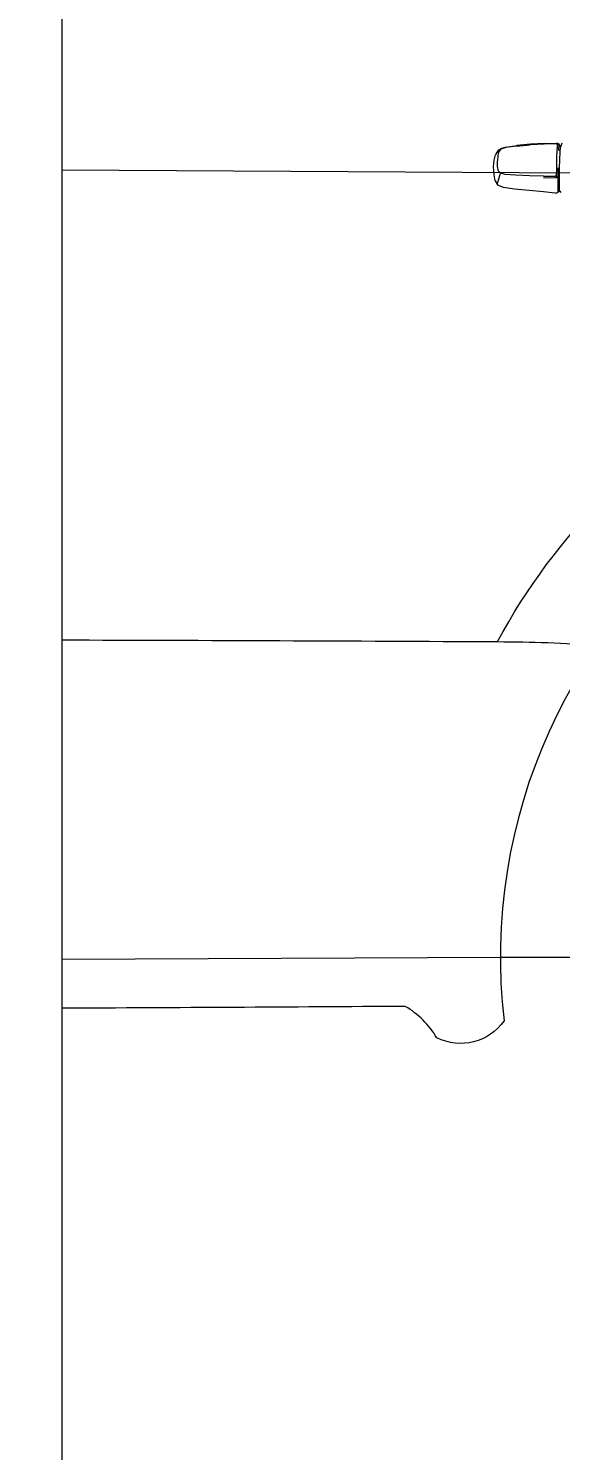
# Model space of a CAD drawing. Header units: millimetres. Extents: x 485872 to 486142, y -52344 to -52207.
# Drawn here: x 486059.031 to 486059.481, y -52337.877 to -52336.675 of the extents above; entities that cross this region are included whole.
import ezdxf

# ---------------------------------------------------------------- set-up
doc = ezdxf.new("R2010")
doc.units = ezdxf.units.MM
doc.header["$LTSCALE"] = 15
doc.header["$PDMODE"] = 2
doc.header["$PDSIZE"] = -10
doc.layers.add('251', color=251, linetype='Continuous')
doc.styles.get("Standard").update_dxf_attribs({"font": ''})
doc.styles.get('Standard').set_extended_font_data('Flux Architect', italic=True)
doc.dimstyles.get("Standard").update_dxf_attribs({"dimtxt": 0.2, "dimasz": 0.15, "dimexe": 0.1, "dimexo": 0.3, "dimgap": 0.1, "dimtad": 1, "dimzin": 0, "dimdsep": 46, "dimtxsty": 'Standard', "dimblk": 'ARCHTICK', "dimcen": 0.09, "dimdle": 0.1, "dimclrd": 4, "dimclrt": 2, "dimadec": 0, "dimazin": 0, "dimtfac": 1, "dimtofl": 0, "dimtmove": 0, "dimatfit": 3, "dimfxl": 1, "dimtfillclr": 1, "dimtolj": 1, "dimtzin": 0, "dimarcsym": 1})

# ---------------------------------------------------------------- blocks, each defined once
blk = doc.blocks.new('_ArchTick')
at = {"color": 0, "const_width": 0.15}
blk.add_lwpolyline([(-0.5, -0.5), (0.5, 0.5)], dxfattribs=at)
blk = doc.blocks.new('*D149')
at = {"color": 4, "linetype": 'Continuous', "lineweight": -2, "transparency": 16777216}
blk.add_line((486053.9905, -52337.9766), (486053.9905, -52335.0766), dxfattribs=at)
at = {"color": 0, "linetype": 'Continuous', "lineweight": -2, "transparency": 16777216}
for p, q in [((486058.7597, -52335.1766), (486053.8905, -52335.1766)), ((486058.1597, -52337.8766), (486053.8905, -52337.8766))]:
    blk.add_line(p, q, dxfattribs=at)
at = {"layer": 'Defpoints', "color": 0, "linetype": 'Continuous', "lineweight": 13, "transparency": 16777216}
for p in [(486053.9905, -52335.1766), (486059.0597, -52335.1766), (486058.4597, -52337.8766)]:
    blk.add_point(p, dxfattribs=at)
at = {"color": 4, "linetype": 'Continuous', "lineweight": -2, "transparency": 16777216, "xscale": 0.15, "yscale": 0.15, "zscale": 0.15}
for p, rotation in [((486053.9905, -52335.1766), 90), ((486053.9905, -52337.8766), 270)]:
    blk.add_blockref('_ArchTick', p, dxfattribs=dict(at, rotation=rotation))
at = {"color": 2, "linetype": 'Continuous', "lineweight": 13, "transparency": 16777216, "insert": (486053.7883, -52336.5266), "char_height": 0.2, "attachment_point": 5, "rotation": 90}
blk.add_mtext('\\A1;2.70', dxfattribs=at)

msp = doc.modelspace()

# ---------------------------------------------------------------- linework, layer by layer
at = {"linetype": 'Continuous', "lineweight": 13}
msp.add_line((486059.0597, -52340.891), (486059.0597, -52334.8175), dxfattribs=at)
at = {"layer": '251', "lineweight": 5}
for p, q in [((486059.4246, -52336.7859), (486059.426, -52336.7814)), ((486059.4261, -52336.7809), (486059.426, -52336.7814)), ((486059.4267, -52336.78), (486059.4261, -52336.7809)), ((486059.4267, -52336.78), (486059.4287, -52336.7773)), ((486059.428, -52336.7789), (486059.4267, -52336.78)), ((486059.4288, -52336.7787), (486059.4278, -52336.7821)), ((486059.428, -52336.7789), (486059.4282, -52336.7787)), ((486059.43, -52336.7765), (486059.4287, -52336.7773)), ((486059.4305, -52336.7767), (486059.4288, -52336.7787)), ((486059.43, -52336.7765), (486059.4302, -52336.7764)), ((486059.4348, -52336.7748), (486059.4302, -52336.7764)), ((486059.4302, -52336.7764), (486059.4305, -52336.7767)), ((486059.4347, -52336.7753), (486059.4305, -52336.7767)), ((486059.4436, -52336.774), (486059.4347, -52336.7753)), ((486059.4348, -52336.7748), (486059.4438, -52336.7735)), ((486059.4436, -52336.774), (486059.4552, -52336.773)), ((486059.4553, -52336.7725), (486059.4438, -52336.7735)), ((486059.4671, -52336.7724), (486059.4552, -52336.773)), ((486059.4672, -52336.7719), (486059.4553, -52336.7725)), ((486059.4771, -52336.7721), (486059.4671, -52336.7724)), ((486059.4672, -52336.7719), (486059.4771, -52336.7715)), ((486059.4771, -52336.7715), (486059.4782, -52336.7715)), ((486059.4771, -52336.7721), (486059.4781, -52336.7721)), ((486059.4778, -52336.7774), (486059.4775, -52336.7842)), ((486059.4781, -52336.7721), (486059.4778, -52336.7774)), ((486059.4782, -52336.7715), (486059.4781, -52336.7721)), ((486059.4781, -52336.7721), (486059.4794, -52336.772)), ((486059.4782, -52336.7715), (486059.4794, -52336.772)), ((486059.4794, -52336.772), (486059.479, -52336.7777)), ((486059.4794, -52336.772), (486059.4807, -52336.7749)), ((486059.4794, -52336.772), (486059.4807, -52336.7749)), ((486059.4801, -52336.7854), (486059.4804, -52336.7791)), ((486059.4804, -52336.7791), (486059.4807, -52336.7749)), ((486059.4819, -52336.7716), (486059.4807, -52336.7749)), ((486059.4807, -52336.7749), (486059.4807, -52336.7749)), ((486059.4241, -52336.7916), (486059.4246, -52336.7859)), ((486059.4246, -52336.7982), (486059.4241, -52336.7916)), ((486059.4278, -52336.7821), (486059.4275, -52336.7866)), ((486059.4276, -52336.7914), (486059.4275, -52336.7866)), ((486059.4285, -52336.7951), (486059.4276, -52336.7914)), ((486059.4773, -52336.792), (486059.4772, -52336.7994)), ((486059.4775, -52336.7842), (486059.4773, -52336.792)), ((486059.4785, -52336.7923), (486059.4784, -52336.8007)), ((486059.4798, -52336.8002), (486059.48, -52336.7926)), ((486059.48, -52336.7926), (486059.4801, -52336.7854)), ((486059.4256, -52336.8034), (486059.4246, -52336.7982)), ((486059.4256, -52336.8034), (486059.4275, -52336.8067)), ((486059.4276, -52336.806), (486059.4282, -52336.8037)), ((486059.4282, -52336.8037), (486059.4295, -52336.7989)), ((486059.43, -52336.7969), (486059.4285, -52336.7951)), ((486059.4295, -52336.7989), (486059.4297, -52336.7981)), ((486059.4297, -52336.7981), (486059.43, -52336.7969)), ((486059.4341, -52336.7979), (486059.43, -52336.7969)), ((486059.4431, -52336.7986), (486059.4341, -52336.7979)), ((486059.4545, -52336.7991), (486059.4431, -52336.7986)), ((486059.4664, -52336.7993), (486059.4545, -52336.7991)), ((486059.4664, -52336.7993), (486059.4763, -52336.7994)), ((486059.4665, -52336.8006), (486059.4763, -52336.8009)), ((486059.4772, -52336.7994), (486059.4763, -52336.7994)), ((486059.4773, -52336.8009), (486059.4763, -52336.8009)), ((486059.4772, -52336.7994), (486059.4784, -52336.8007)), ((486059.4784, -52336.8007), (486059.4773, -52336.8009)), ((486059.4784, -52336.8007), (486059.4798, -52336.8002)), ((486059.4784, -52336.8007), (486059.4784, -52336.8015)), ((486059.4784, -52336.8015), (486059.4785, -52336.8087)), ((486059.4798, -52336.8072), (486059.4798, -52336.8002)), ((486059.4275, -52336.8067), (486059.4276, -52336.806)), ((486059.4275, -52336.8067), (486059.4322, -52336.8086)), ((486059.4322, -52336.8086), (486059.4419, -52336.8102)), ((486059.4419, -52336.8102), (486059.4542, -52336.8114)), ((486059.4542, -52336.8114), (486059.4663, -52336.8124)), ((486059.4663, -52336.8124), (486059.4764, -52336.8134)), ((486059.4764, -52336.8134), (486059.4773, -52336.8135)), ((486059.4773, -52336.8135), (486059.4785, -52336.8133)), ((486059.4785, -52336.8087), (486059.4785, -52336.8128)), ((486059.4798, -52336.8117), (486059.4785, -52336.8133)), ((486059.4785, -52336.8128), (486059.4785, -52336.8133)), ((486059.4798, -52336.8111), (486059.4798, -52336.8072)), ((486059.4798, -52336.8117), (486059.4798, -52336.8111)), ((486059.4798, -52336.8117), (486059.4811, -52336.8133)), ((486059.0597, -52337.4613), (486059.43, -52337.4596)), ((486059.43, -52337.4596), (486059.5328, -52337.4596))]:
    msp.add_line(p, q, dxfattribs=at)
for points in [[(486059.0597, -52336.0715, -0.016979), (486060.4318, -52336.1207, -0.007164), (486060.4812, -52336.1758, 0.152641), (486060.462, -52336.1879, -0.043639), (486060.7921, -52336.6505, -0.23675), (486060.8634, -52336.8145, -0.05669), (486060.8549, -52337.0824, 0.077882), (486060.9345, -52337.0979, -0.163522), (486060.8954, -52337.3398, -0.030112), (486060.3546, -52337.4557, 1.055419), (486059.4331, -52337.5133, -0.375067), (486059.3762, -52337.5277, 0.127865), (486059.3497, -52337.5012, -0.000326), (486059.0597, -52337.5028, -0.000326)], [(486059.4276, -52337.1929, -0.652523), (486060.3808, -52337.2678, 0.329391), (486060.4261, -52337.2822, 0.044283), (486060.8612, -52337.1949, 0.31699), (486060.8993, -52337.0942, 36.745133)], [(486059.0597, -52337.1914, -0.000563), (486059.4276, -52337.1929, -0.015408), (486059.5126, -52337.1959)]]:
    msp.add_lwpolyline(points, format="xyb", dxfattribs=at)
msp.add_lwpolyline([(486059.0597, -52336.7941), (486059.8322, -52336.7986), (486060.6841, -52336.8299), (486060.6948, -52336.8074), (486060.8636, -52336.8102)], dxfattribs=at)

# ---------------------------------------------------------------- dimensions: what is measured, and where the dimension line sits
at = {"linetype": 'Continuous', "lineweight": 13}
dim = msp.add_linear_dim(base=(486053.9905, -52335.1766), p1=(486058.4597, -52337.8766), p2=(486059.0597, -52335.1766), angle=90, dimstyle='Standard', override={"dimtmove": 1}, dxfattribs=at)
dim.commit()
dim.dimension.update_dxf_attribs({"geometry": '*D149', "text_midpoint": (486053.7883, -52336.5266)})

doc.saveas('drawing.dxf')
